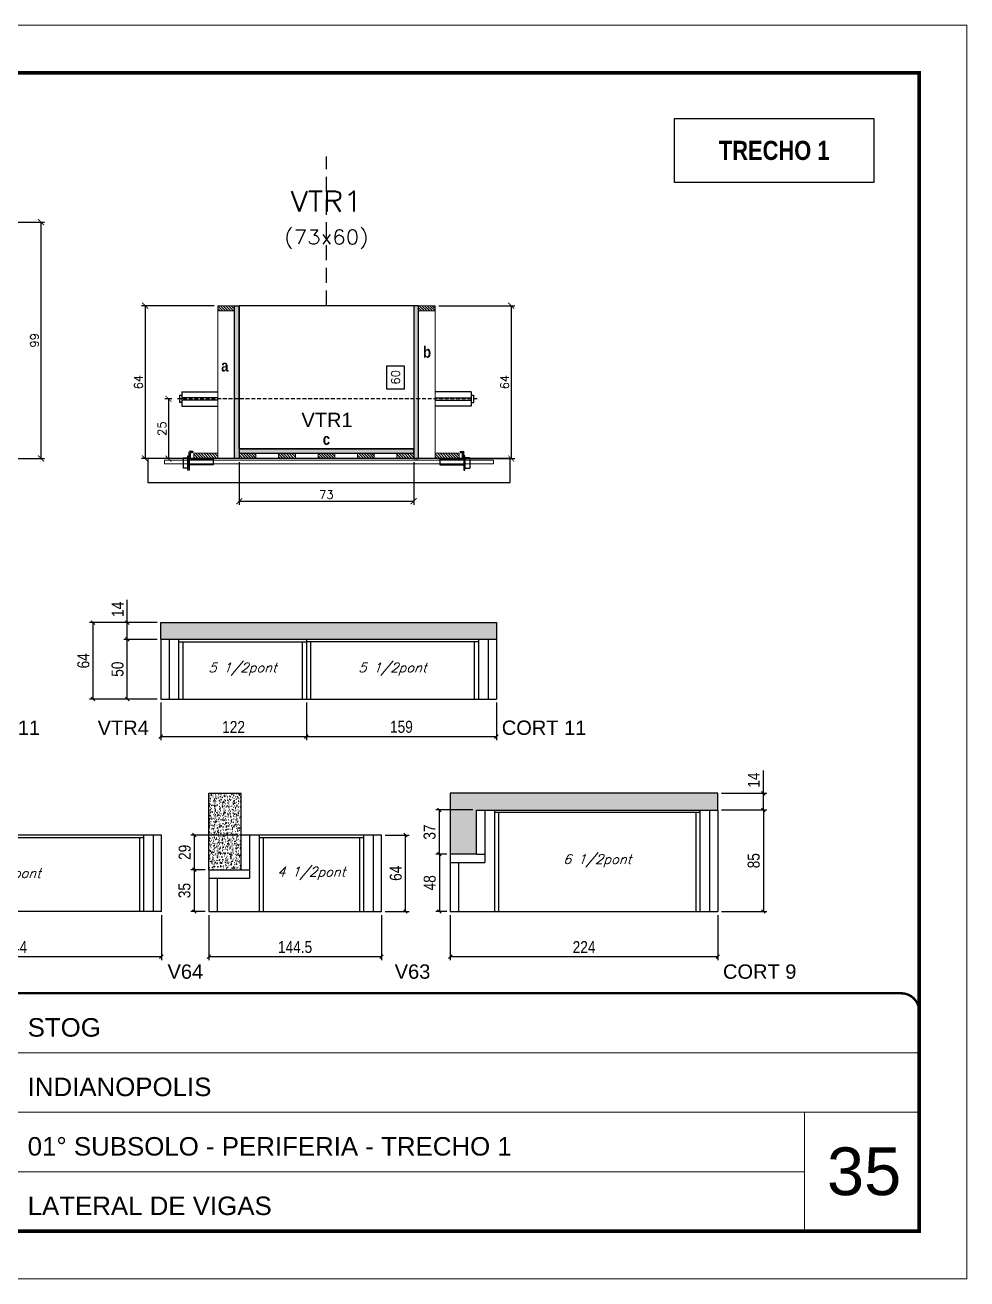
# Model space of a CAD drawing. Extents: x 0 to 6325, y 5574 to 19307.
# Drawn here: x 3867 to 4655, y 7871 to 8921 of the extents above; entities that cross this region are included whole.
import ezdxf
from ezdxf.enums import TextEntityAlignment as Align

# ---------------------------------------------------------------- set-up
doc = ezdxf.new("R2010")
doc.units = 0
for name, pattern in [('CONTINUO', [0]), ('DASHED', [0.75, 0.5, -0.25]), ('HIDDEN', [9.525, 6.35, -3.175])]:
    doc.linetypes.add(name, pattern=pattern)
for name, color, linetype in [('1', 1, 'Continuous'), ('5', 5, 'Continuous'), ('barrote', 251, 'Continuous'), ('COTA', 241, 'Continuous'), ('Cota Seção (2x)', 4, 'Continuous'), ('detalhes', 4, 'Continuous'), ('Hachura', 253, 'Continuous'), ('NOMENCLATURA', 7, 'Continuous'), ('Painéis', 200, 'Continuous'), ('presilha', 1, 'Continuous'), ('SARR_2.2x7', 40, 'Continuous'), ('SARR_3.5x7', 81, 'Continuous'), ('TENSOR', 3, 'Continuous'), ('texto', 7, 'Continuous'), ('Texto de Titulo', 7, 'Continuous'), ('Texto Qtd Sarr', 242, 'Continuous')]:
    doc.layers.add(name, color=color, linetype=linetype)
for name, color, linetype, lineweight in [('CARIMBO', 255, 'Continuous', 9), ('CONCRETO', 251, 'Continuous', 25), ('Folhas', 255, 'Continuous', 9), ('Madeira', 126, 'Continuous', 18), ('SARRAFO DE PRESSAO', 251, 'DASHED', 9), ('SCO-___-LAJ', 2, 'Continuous', 0), ('Texto Seção', 7, 'Continuous', 15)]:
    doc.layers.add(name, color=color, linetype=linetype, lineweight=lineweight)
doc.styles.add('arial', font='arial.ttf')
doc.styles.add('COTA TECNICA', font='techl___.ttf', dxfattribs={"height": 10})
doc.styles.add('ROMANC', font='techb___.ttf', dxfattribs={"height": 2.5})
doc.styles.add('Romans', font='romans.shx')
doc.styles.get("Standard").update_dxf_attribs({"font": 'arial.ttf'})
doc.styles.add('TECNICA', font='techb___.ttf', dxfattribs={"height": 10})
doc.dimstyles.new('Cota Seção (2x)', dxfattribs={"dimtxt": 7, "dimasz": 5, "dimexe": 3, "dimexo": 3, "dimgap": 2, "dimtad": 3, "dimdec": 1, "dimlfac": 0.5, "dimzin": 12, "dimdsep": 46, "dimtxsty": 'Romans', "dimblk": 'ARCHTICK', "dimcen": 0, "dimclrd": 4, "dimclre": 4, "dimclrt": 1, "dimadec": 1, "dimazin": 3, "dimtfac": 1, "dimtdec": 1, "dimtmove": 0, "dimatfit": 3, "dimldrblk": 'OBLIQUE', "dimfxl": 1, "dimtolj": 1, "dimtzin": 12, "dimarcsym": 0})
doc.dimstyles.new('Cota Seção interna', dxfattribs={"dimtxt": 7, "dimasz": 6, "dimexe": 0.18, "dimexo": 2, "dimgap": -4, "dimtad": 3, "dimdec": 1, "dimlfac": 0.5, "dimzin": 12, "dimdsep": 46, "dimtxsty": 'Romans', "dimblk": 'ARCHTICK', "dimcen": 0.09, "dimse1": 1, "dimse2": 1, "dimsd1": 1, "dimsd2": 1, "dimclrd": 180, "dimclre": 5, "dimclrt": 1, "dimadec": 0, "dimazin": 3, "dimtfac": 1, "dimtdec": 1, "dimtofl": 0, "dimtmove": 0, "dimatfit": 3, "dimldrblk": 'ARCHTICK', "dimfxl": 1, "dimtolj": 1, "dimtzin": 0, "dimarcsym": 0})
doc.dimstyles.new('PAINEL', dxfattribs={"dimtxt": 10, "dimasz": 3, "dimexe": 3, "dimexo": 3, "dimgap": 3, "dimtad": 1, "dimdec": 1, "dimzin": 12, "dimdsep": 46, "dimtxsty": 'COTA TECNICA', "dimblk1": 'OBLIQUE', "dimblk2": 'OBLIQUE', "dimsah": 1, "dimcen": 0.9, "dimclrd": 4, "dimclre": 4, "dimclrt": 240, "dimadec": 1, "dimazin": 3, "dimtfac": 1, "dimtdec": 1, "dimtmove": 0, "dimatfit": 3, "dimfxl": 1, "dimtolj": 1, "dimtzin": 12, "dimarcsym": 0})
pattern_1 = [(315, (3417.8809, 2297.1502), (1.122532, 1.122532), [])]

# ---------------------------------------------------------------- blocks, each defined once
blk = doc.blocks.new('9999999999')
at = {"color": 30, "linetype": 'CONTINUO'}
for p, q in [((98564.6, 34379.6), (99584, 34379.6)), ((98564.6, 34329.8), (99488, 34329.8)), ((99584, 34329.8), (99488, 34329.8)), ((99488, 34329.8), (99488, 34230.2)), ((98564.6, 34280), (99488, 34280))]:
    blk.add_line(p, q, dxfattribs=at)
at = {"color": 30, "linetype": 'CONTINUO', "const_width": 2}
blk.add_lwpolyline([(99584, 34230.2), (99584, 34414.4, 0.414214), (99569, 34429.4), (98229, 34429.4, 0.414214), (98214, 34414.4), (98214, 34245.2, 0.414214), (98229, 34230.2), (99584, 34230.2)], format="xyb", dxfattribs=at)
at = {"layer": 'Folhas'}
blk.add_lwpolyline([(98139, 34190.2), (99624, 34190.2), (99624, 35240.2), (98139, 35240.2)], close=True, dxfattribs=at)
at = {"layer": 'Folhas', "color": 30, "const_width": 3}
blk.add_lwpolyline([(98214, 34230.2), (99584, 34230.2), (99584, 35200.2), (98214, 35200.2)], close=True, dxfattribs=at)
at = {"color": 7, "linetype": 'Continuous', "ltscale": 5, "style": 'arial'}
for s, height, p in [('STOG', 15.48, (98837.7, 34393.1)), ('INDIANOPOLIS', 15.483, (98837.7, 34343.3)), ('01° SUBSOLO - PERIFERIA - TRECHO 1', 15.483, (98837.7, 34293.5)), ('LATERAL DE VIGAS', 15.483, (98837.7, 34243.7))]:
    blk.add_text(s, height=height, dxfattribs=at).set_placement(p)
blk = doc.blocks.new('_ArchTick')
at = {"color": 0, "linetype": 'ByBlock', "const_width": 0.15}
blk.add_lwpolyline([(-0.5, -0.5), (0.5, 0.5)], dxfattribs=at)
blk = doc.blocks.new('*D2949')
at = {"layer": 'COTA', "color": 4, "lineweight": -2, "transparency": 16777216}
for p, q in [((3842, 8756.4), (3882.9, 8756.4)), ((3879.9, 8558.4), (3879.9, 8756.4)), ((3799.9, 8558.4), (3882.9, 8558.4))]:
    blk.add_line(p, q, dxfattribs=at)
at = {"layer": 'Defpoints', "color": 0, "transparency": 16777216}
for p in [(3839, 8756.4), (3879.9, 8756.4), (3796.9, 8558.4)]:
    blk.add_point(p, dxfattribs=at)
at = {"layer": 'COTA', "color": 4, "lineweight": -2, "transparency": 16777216, "xscale": 5, "yscale": 5, "zscale": 5}
for p, rotation in [((3879.9, 8756.4), 90), ((3879.9, 8558.4), 270)]:
    blk.add_blockref('_ArchTick', p, dxfattribs=dict(at, rotation=rotation))
at = {"layer": 'COTA', "color": 1, "transparency": 16777216, "insert": (3874.4, 8657.4), "char_height": 7, "attachment_point": 5, "rotation": 90, "style": 'Romans'}
blk.add_mtext('\\A1;99', dxfattribs=at)
blk = doc.blocks.new('_Oblique')
at = {"layer": '1', "color": 0, "lineweight": -2}
blk.add_line((-0.5, -0.5), (0.5, 0.5), dxfattribs=at)
blk = doc.blocks.new('titulo1')
at = {"layer": 'Defpoints', "color": 252, "linetype": 'HIDDEN', "ltscale": 2}
blk.add_line((0, 0), (0, 125), dxfattribs=at)
at = {"layer": 'Defpoints', "style": 'Romans', "oblique": 15}
blk.add_attdef('FOLHA', text='', height=10, dxfattribs=at).set_placement((0, 15.6), align=Align.MIDDLE_CENTER)
at = {"layer": 'Texto Qtd Sarr', "color": 3, "style": 'Romans', "oblique": 15}
for tag, height, p in [('TITULO', 17, (0, 71.4)), ('SEÇÃO', 12, (0, 41.5))]:
    blk.add_attdef(tag, text='', height=height, dxfattribs=at).set_placement(p, align=Align.MIDDLE_CENTER)
blk = doc.blocks.new('*D2978')
at = {"layer": 'COTA', "color": 4, "lineweight": -2, "transparency": 16777216}
for p, q in [((4212.9, 8686.4), (4276.5, 8686.4)), ((4273.5, 8686.4), (4273.5, 8558.4)), ((4212.9, 8558.4), (4276.5, 8558.4))]:
    blk.add_line(p, q, dxfattribs=at)
at = {"layer": 'Defpoints', "color": 0, "transparency": 16777216}
for p in [(4209.9, 8686.4), (4209.9, 8558.4), (4273.5, 8558.4)]:
    blk.add_point(p, dxfattribs=at)
at = {"layer": 'COTA', "color": 4, "lineweight": -2, "transparency": 16777216, "xscale": 5, "yscale": 5, "zscale": 5}
for p, rotation in [((4273.5, 8686.4), 90), ((4273.5, 8558.4), 270)]:
    blk.add_blockref('_ArchTick', p, dxfattribs=dict(at, rotation=rotation))
at = {"layer": 'COTA', "color": 1, "transparency": 16777216, "insert": (4268, 8622.4), "char_height": 7, "attachment_point": 5, "rotation": 90, "style": 'Romans'}
blk.add_mtext('\\A1;64', dxfattribs=at)
blk = doc.blocks.new('*D2979')
at = {"layer": 'Cota Seção (2x)', "color": 180, "lineweight": -2, "transparency": 16777216}
for p, q in [((4184.2, 8635.9), (4169.2, 8635.9)), ((4169.2, 8635.9), (4169.2, 8616.9)), ((4184.2, 8616.9), (4184.2, 8635.9)), ((4169.2, 8616.9), (4184.2, 8616.9))]:
    blk.add_line(p, q, dxfattribs=at)
at = {"layer": 'Defpoints', "color": 0, "transparency": 16777216}
for p in [(4188.2, 8686.4), (4188.2, 8566.4), (4191.9, 8566.4)]:
    blk.add_point(p, dxfattribs=at)
at = {"layer": 'Cota Seção (2x)', "color": 1, "transparency": 16777216, "insert": (4176.7, 8626.4), "char_height": 7, "attachment_point": 5, "rotation": 90, "style": 'Romans'}
blk.add_mtext('\\A1;60', dxfattribs=at)
blk = doc.blocks.new('*D4176')
at = {"layer": 'COTA', "color": 4, "lineweight": -2, "transparency": 16777216}
for p, q in [((4045.8, 8555.4), (4045.8, 8519.7)), ((4191.9, 8555.4), (4191.9, 8519.7)), ((4045.8, 8522.7), (4191.9, 8522.7))]:
    blk.add_line(p, q, dxfattribs=at)
at = {"layer": 'Defpoints', "color": 0, "transparency": 16777216}
for p in [(4045.8, 8558.4), (4191.9, 8558.4), (4191.9, 8522.7)]:
    blk.add_point(p, dxfattribs=at)
at = {"layer": 'COTA', "color": 4, "lineweight": -2, "transparency": 16777216, "xscale": 5, "yscale": 5, "zscale": 5, "rotation": 180}
blk.add_blockref('_ArchTick', (4045.8, 8522.7), dxfattribs=at)
at = {"layer": 'COTA', "color": 4, "lineweight": -2, "transparency": 16777216, "xscale": 5, "yscale": 5, "zscale": 5}
blk.add_blockref('_ArchTick', (4191.9, 8522.7), dxfattribs=at)
at = {"layer": 'COTA', "color": 1, "transparency": 16777216, "insert": (4118.8, 8528.2), "char_height": 7, "attachment_point": 5, "style": 'Romans'}
blk.add_mtext('\\A1;73', dxfattribs=at)
blk = doc.blocks.new('*D4177')
at = {"layer": 'COTA', "color": 4, "lineweight": -2, "transparency": 16777216}
for p, q in [((4024.8, 8686.4), (3964, 8686.4)), ((3967, 8686.4), (3967, 8558.4)), ((4024.8, 8558.4), (3964, 8558.4))]:
    blk.add_line(p, q, dxfattribs=at)
at = {"layer": 'Defpoints', "color": 0, "transparency": 16777216}
for p in [(4027.8, 8686.4), (3967, 8558.4), (4027.8, 8558.4)]:
    blk.add_point(p, dxfattribs=at)
at = {"layer": 'COTA', "color": 4, "lineweight": -2, "transparency": 16777216, "xscale": 5, "yscale": 5, "zscale": 5}
for p, rotation in [((3967, 8686.4), 90), ((3967, 8558.4), 270)]:
    blk.add_blockref('_ArchTick', p, dxfattribs=dict(at, rotation=rotation))
at = {"layer": 'COTA', "color": 1, "transparency": 16777216, "insert": (3961.5, 8622.4), "char_height": 7, "attachment_point": 5, "rotation": 90, "style": 'Romans'}
blk.add_mtext('\\A1;64', dxfattribs=at)
blk = doc.blocks.new('*D4178')
at = {"layer": 'COTA', "color": 4, "lineweight": -2, "transparency": 16777216}
for p, q in [((3989.5, 8608.4), (3983.6, 8608.4)), ((3986.6, 8608.4), (3986.6, 8558.4)), ((3994.5, 8558.4), (3983.6, 8558.4))]:
    blk.add_line(p, q, dxfattribs=at)
at = {"layer": 'Defpoints', "color": 0, "transparency": 16777216}
for p in [(3992.5, 8608.4), (3986.6, 8558.4), (3997.5, 8558.4)]:
    blk.add_point(p, dxfattribs=at)
at = {"layer": 'COTA', "color": 4, "lineweight": -2, "transparency": 16777216, "xscale": 5, "yscale": 5, "zscale": 5}
for p, rotation in [((3986.6, 8608.4), 90), ((3986.6, 8558.4), 270)]:
    blk.add_blockref('_ArchTick', p, dxfattribs=dict(at, rotation=rotation))
at = {"layer": 'COTA', "color": 1, "transparency": 16777216, "insert": (3981.1, 8583.4), "char_height": 7, "attachment_point": 5, "rotation": 90, "style": 'Romans'}
blk.add_mtext('\\A1;25', dxfattribs=at)
blk = doc.blocks.new('PRESILHA METÁLICA 1')
at = {"layer": 'presilha'}
for p, q in [((7.5, 10.6), (7.5, 19.9)), ((12, 21), (8.6, 21)), ((9, 11.6), (9, 18.9)), ((12, 19.5), (9.6, 19.5)), ((12, 21), (12, 19.5)), ((0, 13), (6, 13)), ((0, 13), (0, 0)), ((6, 0), (0, 0)), ((6, 15.5), (7.5, 15.5)), ((6, -2.5), (6, 15.5)), ((6, 13), (6, 0)), ((7.5, 15.5), (7.5, -2.5)), ((37.5, 4.1), (7.5, 4.1)), ((37.5, 11), (9.6, 11)), ((37.5, 11), (37.5, 4.1)), ((7.5, -2.5), (6, -2.5))]:
    blk.add_line(p, q, dxfattribs=at)
for centre, radius, start, end in [((8.6, 19.9), 1.14, 90, 180), ((9.6, 18.9), 0.57, 90, 180), ((9.6, 11.6), 0.57, 180, 270)]:
    blk.add_arc(centre, radius, start, end, dxfattribs=at)
blk = doc.blocks.new('*D3582')
at = {"layer": 'COTA', "color": 4, "lineweight": -2, "transparency": 16777216}
for p, q in [((4222.5, 8176.1), (4222.5, 8138.2)), ((4446.5, 8176.1), (4446.5, 8138.2)), ((4446.5, 8141.2), (4222.5, 8141.2))]:
    blk.add_line(p, q, dxfattribs=at)
at = {"layer": 'Defpoints', "color": 0, "transparency": 16777216}
for p in [(4222.5, 8179.1), (4446.5, 8179.1), (4222.5, 8141.2)]:
    blk.add_point(p, dxfattribs=at)
at = {"layer": 'COTA', "color": 4, "lineweight": -2, "transparency": 16777216, "xscale": 3, "yscale": 3, "zscale": 3, "rotation": 180}
blk.add_blockref('_Oblique', (4222.5, 8141.2), dxfattribs=at)
at = {"layer": 'COTA', "color": 4, "lineweight": -2, "transparency": 16777216, "xscale": 3, "yscale": 3, "zscale": 3}
blk.add_blockref('_Oblique', (4446.5, 8141.2), dxfattribs=at)
at = {"layer": 'COTA', "color": 240, "transparency": 16777216, "insert": (4334.5, 8149.3), "char_height": 10, "attachment_point": 5, "style": 'COTA TECNICA'}
blk.add_mtext('\\A1;224', dxfattribs=at)
blk = doc.blocks.new('*D4671')
at = {"layer": 'COTA', "color": 4, "lineweight": -2, "transparency": 16777216}
for p, q in [((4020.4, 8176.1), (4020.4, 8138.2)), ((4164.9, 8176.1), (4164.9, 8138.2)), ((4164.9, 8141.2), (4020.4, 8141.2))]:
    blk.add_line(p, q, dxfattribs=at)
at = {"layer": 'Defpoints', "color": 0, "transparency": 16777216}
for p in [(4020.4, 8179.1), (4164.9, 8179.1), (4020.4, 8141.2)]:
    blk.add_point(p, dxfattribs=at)
at = {"layer": 'COTA', "color": 4, "lineweight": -2, "transparency": 16777216, "xscale": 3, "yscale": 3, "zscale": 3, "rotation": 180}
blk.add_blockref('_Oblique', (4020.4, 8141.2), dxfattribs=at)
at = {"layer": 'COTA', "color": 4, "lineweight": -2, "transparency": 16777216, "xscale": 3, "yscale": 3, "zscale": 3}
blk.add_blockref('_Oblique', (4164.9, 8141.2), dxfattribs=at)
at = {"layer": 'COTA', "color": 240, "transparency": 16777216, "insert": (4092.6, 8149.3), "char_height": 10, "attachment_point": 5, "style": 'COTA TECNICA'}
blk.add_mtext('\\A1;144.5', dxfattribs=at)
blk = doc.blocks.new('*D4662')
at = {"layer": 'COTA', "color": 4, "lineweight": -2, "transparency": 16777216}
for p, q in [((3736.7, 8176.1), (3736.7, 8138.2)), ((3980.7, 8176.1), (3980.7, 8138.2)), ((3980.7, 8141.2), (3736.7, 8141.2))]:
    blk.add_line(p, q, dxfattribs=at)
at = {"layer": 'Defpoints', "color": 0, "transparency": 16777216}
for p in [(3736.7, 8179.1), (3980.7, 8179.1), (3736.7, 8141.2)]:
    blk.add_point(p, dxfattribs=at)
at = {"layer": 'COTA', "color": 4, "lineweight": -2, "transparency": 16777216, "xscale": 3, "yscale": 3, "zscale": 3, "rotation": 180}
blk.add_blockref('_Oblique', (3736.7, 8141.2), dxfattribs=at)
at = {"layer": 'COTA', "color": 4, "lineweight": -2, "transparency": 16777216, "xscale": 3, "yscale": 3, "zscale": 3}
blk.add_blockref('_Oblique', (3980.7, 8141.2), dxfattribs=at)
at = {"layer": 'COTA', "color": 240, "transparency": 16777216, "insert": (3858.7, 8149.3), "char_height": 10, "attachment_point": 5, "style": 'COTA TECNICA'}
blk.add_mtext('\\A1;244', dxfattribs=at)
blk = doc.blocks.new('*D4700')
at = {"layer": 'COTA', "color": 4, "lineweight": -2, "transparency": 16777216}
for p, q in [((4017.4, 8214.1), (4005.3, 8214.1)), ((4008.3, 8179.1), (4008.3, 8214.1)), ((4017.4, 8179.1), (4005.3, 8179.1))]:
    blk.add_line(p, q, dxfattribs=at)
at = {"layer": 'Defpoints', "color": 0, "transparency": 16777216}
for p in [(4008.3, 8214.1), (4020.4, 8214.1), (4020.4, 8179.1)]:
    blk.add_point(p, dxfattribs=at)
at = {"layer": 'COTA', "color": 4, "lineweight": -2, "transparency": 16777216, "xscale": 3, "yscale": 3, "zscale": 3}
for p, rotation in [((4008.3, 8214.1), 90), ((4008.3, 8179.1), 270)]:
    blk.add_blockref('_Oblique', p, dxfattribs=dict(at, rotation=rotation))
at = {"layer": 'COTA', "color": 240, "transparency": 16777216, "insert": (4000, 8196.6), "char_height": 10, "attachment_point": 5, "rotation": 90, "style": 'COTA TECNICA'}
blk.add_mtext('\\A1;35', dxfattribs=at)
blk = doc.blocks.new('*D4684')
at = {"layer": 'COTA', "color": 4, "lineweight": -2, "transparency": 16777216}
for p, q in [((4044.4, 8243.1), (4005.3, 8243.1)), ((4008.3, 8214.1), (4008.3, 8243.1)), ((4017.4, 8214.1), (4005.3, 8214.1))]:
    blk.add_line(p, q, dxfattribs=at)
at = {"layer": 'Defpoints', "color": 0, "transparency": 16777216}
for p in [(4008.3, 8243.1), (4047.4, 8243.1), (4020.4, 8214.1)]:
    blk.add_point(p, dxfattribs=at)
at = {"layer": 'COTA', "color": 4, "lineweight": -2, "transparency": 16777216, "xscale": 3, "yscale": 3, "zscale": 3}
for p, rotation in [((4008.3, 8243.1), 90), ((4008.3, 8214.1), 270)]:
    blk.add_blockref('_Oblique', p, dxfattribs=dict(at, rotation=rotation))
at = {"layer": 'COTA', "color": 240, "transparency": 16777216, "insert": (4000.2, 8228.6), "char_height": 10, "attachment_point": 5, "rotation": 90, "style": 'COTA TECNICA'}
blk.add_mtext('\\A1;29', dxfattribs=at)
blk = doc.blocks.new('*D4685')
at = {"layer": 'COTA', "color": 4, "lineweight": -2, "transparency": 16777216}
for p, q in [((4167.9, 8243.1), (4188, 8243.1)), ((4185, 8179.1), (4185, 8243.1)), ((4167.9, 8179.1), (4188, 8179.1))]:
    blk.add_line(p, q, dxfattribs=at)
at = {"layer": 'Defpoints', "color": 0, "transparency": 16777216}
for p in [(4164.9, 8243.1), (4185, 8243.1), (4164.9, 8179.1)]:
    blk.add_point(p, dxfattribs=at)
at = {"layer": 'COTA', "color": 4, "lineweight": -2, "transparency": 16777216, "xscale": 3, "yscale": 3, "zscale": 3}
for p, rotation in [((4185, 8243.1), 90), ((4185, 8179.1), 270)]:
    blk.add_blockref('_Oblique', p, dxfattribs=dict(at, rotation=rotation))
at = {"layer": 'COTA', "color": 240, "transparency": 16777216, "insert": (4176.9, 8211.1), "char_height": 10, "attachment_point": 5, "rotation": 90, "style": 'COTA TECNICA'}
blk.add_mtext('\\A1;64', dxfattribs=at)
blk = doc.blocks.new('*D4686')
at = {"layer": 'COTA', "color": 4, "lineweight": -2, "transparency": 16777216}
for p, q in [((4219.5, 8227.1), (4210.4, 8227.1)), ((4213.4, 8227.1), (4213.4, 8179.1)), ((4219.5, 8179.1), (4210.4, 8179.1))]:
    blk.add_line(p, q, dxfattribs=at)
at = {"layer": 'Defpoints', "color": 0, "transparency": 16777216}
for p in [(4222.5, 8227.1), (4213.4, 8179.1), (4222.5, 8179.1)]:
    blk.add_point(p, dxfattribs=at)
at = {"layer": 'COTA', "color": 4, "lineweight": -2, "transparency": 16777216, "xscale": 3, "yscale": 3, "zscale": 3}
for p, rotation in [((4213.4, 8227.1), 90), ((4213.4, 8179.1), 270)]:
    blk.add_blockref('_Oblique', p, dxfattribs=dict(at, rotation=rotation))
at = {"layer": 'COTA', "color": 240, "transparency": 16777216, "insert": (4205.3, 8203.1), "char_height": 10, "attachment_point": 5, "rotation": 90, "style": 'COTA TECNICA'}
blk.add_mtext('\\A1;48', dxfattribs=at)
blk = doc.blocks.new('*D4687')
at = {"layer": 'COTA', "color": 4, "lineweight": -2, "transparency": 16777216}
for p, q in [((4241.5, 8264.1), (4210.4, 8264.1)), ((4213.4, 8227.1), (4213.4, 8264.1)), ((4219.5, 8227.1), (4210.4, 8227.1))]:
    blk.add_line(p, q, dxfattribs=at)
at = {"layer": 'Defpoints', "color": 0, "transparency": 16777216}
for p in [(4213.4, 8264.1), (4244.5, 8264.1), (4222.5, 8227.1)]:
    blk.add_point(p, dxfattribs=at)
at = {"layer": 'COTA', "color": 4, "lineweight": -2, "transparency": 16777216, "xscale": 3, "yscale": 3, "zscale": 3}
for p, rotation in [((4213.4, 8264.1), 90), ((4213.4, 8227.1), 270)]:
    blk.add_blockref('_Oblique', p, dxfattribs=dict(at, rotation=rotation))
at = {"layer": 'COTA', "color": 240, "transparency": 16777216, "insert": (4205.2, 8245.6), "char_height": 10, "attachment_point": 5, "rotation": 90, "style": 'COTA TECNICA'}
blk.add_mtext('\\A1;37', dxfattribs=at)
blk = doc.blocks.new('*D4688')
at = {"layer": 'COTA', "color": 4, "lineweight": -2, "transparency": 16777216}
for p, q in [((4449.5, 8264.1), (4487.6, 8264.1)), ((4484.6, 8264.1), (4484.6, 8179.1)), ((4449.5, 8179.1), (4487.6, 8179.1))]:
    blk.add_line(p, q, dxfattribs=at)
at = {"layer": 'Defpoints', "color": 0, "transparency": 16777216}
for p in [(4446.5, 8264.1), (4446.5, 8179.1), (4484.6, 8179.1)]:
    blk.add_point(p, dxfattribs=at)
at = {"layer": 'COTA', "color": 4, "lineweight": -2, "transparency": 16777216, "xscale": 3, "yscale": 3, "zscale": 3}
for p, rotation in [((4484.6, 8264.1), 90), ((4484.6, 8179.1), 270)]:
    blk.add_blockref('_Oblique', p, dxfattribs=dict(at, rotation=rotation))
at = {"layer": 'COTA', "color": 240, "transparency": 16777216, "insert": (4476.5, 8221.6), "char_height": 10, "attachment_point": 5, "rotation": 90, "style": 'COTA TECNICA'}
blk.add_mtext('\\A1;85', dxfattribs=at)
blk = doc.blocks.new('*D4689')
at = {"layer": 'COTA', "color": 4, "lineweight": -2, "transparency": 16777216}
for p, q in [((4484.6, 8278.1), (4484.6, 8297.2)), ((4449.5, 8278.1), (4487.6, 8278.1)), ((4484.6, 8264.1), (4484.6, 8278.1)), ((4449.5, 8264.1), (4487.6, 8264.1))]:
    blk.add_line(p, q, dxfattribs=at)
at = {"layer": 'Defpoints', "color": 0, "transparency": 16777216}
for p in [(4446.5, 8278.1), (4484.6, 8278.1), (4446.5, 8264.1)]:
    blk.add_point(p, dxfattribs=at)
at = {"layer": 'COTA', "color": 4, "lineweight": -2, "transparency": 16777216, "xscale": 3, "yscale": 3, "zscale": 3}
for p, rotation in [((4484.6, 8278.1), 90), ((4484.6, 8264.1), 270)]:
    blk.add_blockref('_Oblique', p, dxfattribs=dict(at, rotation=rotation))
at = {"layer": 'COTA', "color": 240, "transparency": 16777216, "insert": (4476.6, 8289.1), "char_height": 10, "attachment_point": 5, "rotation": 90, "style": 'COTA TECNICA'}
blk.add_mtext('\\A1;14', dxfattribs=at)
blk = doc.blocks.new('*D4672')
at = {"layer": 'COTA', "color": 4, "lineweight": -2, "transparency": 16777216}
for p, q in [((3980.1, 8354), (3980.1, 8322.5)), ((4102.1, 8354), (4102.1, 8322.5)), ((3980.1, 8325.5), (4102.1, 8325.5))]:
    blk.add_line(p, q, dxfattribs=at)
at = {"layer": 'Defpoints', "color": 0, "transparency": 16777216}
for p in [(3980.1, 8357), (4102.1, 8357), (4102.1, 8325.5)]:
    blk.add_point(p, dxfattribs=at)
at = {"layer": 'COTA', "color": 4, "lineweight": -2, "transparency": 16777216, "xscale": 3, "yscale": 3, "zscale": 3, "rotation": 180}
blk.add_blockref('_Oblique', (3980.1, 8325.5), dxfattribs=at)
at = {"layer": 'COTA', "color": 4, "lineweight": -2, "transparency": 16777216, "xscale": 3, "yscale": 3, "zscale": 3}
blk.add_blockref('_Oblique', (4102.1, 8325.5), dxfattribs=at)
at = {"layer": 'COTA', "color": 240, "transparency": 16777216, "insert": (4041.1, 8333.6), "char_height": 10, "attachment_point": 5, "style": 'COTA TECNICA'}
blk.add_mtext('\\A1;122', dxfattribs=at)
blk = doc.blocks.new('*D4673')
at = {"layer": 'COTA', "color": 4, "lineweight": -2, "transparency": 16777216}
for p, q in [((4102.1, 8354), (4102.1, 8322.5)), ((4261.1, 8354), (4261.1, 8322.5)), ((4102.1, 8325.5), (4261.1, 8325.5))]:
    blk.add_line(p, q, dxfattribs=at)
at = {"layer": 'Defpoints', "color": 0, "transparency": 16777216}
for p in [(4102.1, 8357), (4261.1, 8357), (4261.1, 8325.5)]:
    blk.add_point(p, dxfattribs=at)
at = {"layer": 'COTA', "color": 4, "lineweight": -2, "transparency": 16777216, "xscale": 3, "yscale": 3, "zscale": 3, "rotation": 180}
blk.add_blockref('_Oblique', (4102.1, 8325.5), dxfattribs=at)
at = {"layer": 'COTA', "color": 4, "lineweight": -2, "transparency": 16777216, "xscale": 3, "yscale": 3, "zscale": 3}
blk.add_blockref('_Oblique', (4261.1, 8325.5), dxfattribs=at)
at = {"layer": 'COTA', "color": 240, "transparency": 16777216, "insert": (4181.6, 8333.7), "char_height": 10, "attachment_point": 5, "style": 'COTA TECNICA'}
blk.add_mtext('\\A1;159', dxfattribs=at)
blk = doc.blocks.new('*D4674')
at = {"layer": 'COTA', "color": 4, "lineweight": -2, "transparency": 16777216}
for p, q in [((3977.1, 8407), (3949.1, 8407)), ((3952.1, 8357), (3952.1, 8407)), ((3977.1, 8357), (3949.1, 8357))]:
    blk.add_line(p, q, dxfattribs=at)
at = {"layer": 'Defpoints', "color": 0, "transparency": 16777216}
for p in [(3952.1, 8407), (3980.1, 8407), (3980.1, 8357)]:
    blk.add_point(p, dxfattribs=at)
at = {"layer": 'COTA', "color": 4, "lineweight": -2, "transparency": 16777216, "xscale": 3, "yscale": 3, "zscale": 3}
for p, rotation in [((3952.1, 8407), 90), ((3952.1, 8357), 270)]:
    blk.add_blockref('_Oblique', p, dxfattribs=dict(at, rotation=rotation))
at = {"layer": 'COTA', "color": 240, "transparency": 16777216, "insert": (3944, 8382), "char_height": 10, "attachment_point": 5, "rotation": 90, "style": 'COTA TECNICA'}
blk.add_mtext('\\A1;50', dxfattribs=at)
blk = doc.blocks.new('*D4675')
at = {"layer": 'COTA', "color": 4, "lineweight": -2, "transparency": 16777216}
for p, q in [((3952.1, 8421), (3952.1, 8440.2)), ((3977.1, 8421), (3949.1, 8421)), ((3952.1, 8407), (3952.1, 8421)), ((3977.1, 8407), (3949.1, 8407))]:
    blk.add_line(p, q, dxfattribs=at)
at = {"layer": 'Defpoints', "color": 0, "transparency": 16777216}
for p in [(3952.1, 8421), (3980.1, 8421), (3980.1, 8407)]:
    blk.add_point(p, dxfattribs=at)
at = {"layer": 'COTA', "color": 4, "lineweight": -2, "transparency": 16777216, "xscale": 3, "yscale": 3, "zscale": 3}
for p, rotation in [((3952.1, 8421), 90), ((3952.1, 8407), 270)]:
    blk.add_blockref('_Oblique', p, dxfattribs=dict(at, rotation=rotation))
at = {"layer": 'COTA', "color": 240, "transparency": 16777216, "insert": (3944, 8432.1), "char_height": 10, "attachment_point": 5, "rotation": 90, "style": 'COTA TECNICA'}
blk.add_mtext('\\A1;14', dxfattribs=at)
blk = doc.blocks.new('*D3587')
at = {"layer": 'COTA', "color": 4, "lineweight": -2, "transparency": 16777216}
for p, q in [((3977.1, 8421), (3920.5, 8421)), ((3923.5, 8357), (3923.5, 8421)), ((3977.1, 8357), (3920.5, 8357))]:
    blk.add_line(p, q, dxfattribs=at)
at = {"layer": 'Defpoints', "color": 0, "transparency": 16777216}
for p in [(3923.5, 8421), (3980.1, 8421), (3980.1, 8357)]:
    blk.add_point(p, dxfattribs=at)
at = {"layer": 'COTA', "color": 4, "lineweight": -2, "transparency": 16777216, "xscale": 3, "yscale": 3, "zscale": 3}
for p, rotation in [((3923.5, 8421), 90), ((3923.5, 8357), 270)]:
    blk.add_blockref('_Oblique', p, dxfattribs=dict(at, rotation=rotation))
at = {"layer": 'COTA', "color": 240, "transparency": 16777216, "insert": (3915.4, 8389), "char_height": 10, "attachment_point": 5, "rotation": 90, "style": 'COTA TECNICA'}
blk.add_mtext('\\A1;64', dxfattribs=at)

msp = doc.modelspace()

# ---------------------------------------------------------------- hatches: boundary and pattern name
at = {"layer": 'COTA'}
h = msp.add_hatch(dxfattribs=at)
h.set_pattern_fill('AR-CONC', color=256, scale=0.03)
h.set_pattern_definition([(50, (3068.318, 2287.075), (5.46554, -0.4781726), [0.5715, -6.2865]), (355, (3068.318, 2287.075), (-1.0573026, 5.7317054), [0.4572, -5.0292175]), (100.45144, (3068.7736, 2287.035), (4.4082374, 5.2535326), [0.4857003, -5.3427073]), (46.1842, (3068.318, 2288.599), (8.132371, -1.26127), [0.85725, -9.42975]), (96.63556, (3068.996, 2288.494), (7.122124, 7.422784), [0.728551, -8.014068]), (351.18415, (3068.318, 2288.599), (7.122124, 7.422784), [0.685799, -7.543792]), (21, (3069.08, 2288.218), (4.5484317, -3.067956), [0.5715, -6.2865]), (326, (3069.08, 2288.218), (1.854061, 5.525639), [0.4572, -5.0292]), (71.451445, (3069.459, 2287.962), (6.4024926, 2.457683), [0.4857003, -5.342698]), (37.5, (3068.3181, 2287.075), (0.0926581, 2.53665117), [0, -4.96824, 0, -5.1054, 0, -5.04825]), (7.5, (3068.318, 2287.075), (2.0045899, 3.0054172), [0, -2.91084, 0, -4.85394, 0, -1.92405]), (327.5, (3066.6188, 2287.075), (4.06771786, -0.1718623), [0, -1.905, 0, -5.9436, 0, -7.8867]), (317.5, (3065.857, 2287.075), (4.4438754, 0.7627947), [0, -2.4765, 0, -3.94716, 0, -5.6007])])
h.paths.add_polyline_path([(4261.1, 8421.04), (3980.1, 8421.04), (3980.1, 8407.04), (4261.1, 8407.04)])
h = msp.add_hatch(dxfattribs=at)
h.set_pattern_fill('AR-CONC', color=256, scale=0.03)
h.set_pattern_definition([(50, (3170, 2297.15), (5.46554, -0.4781726), [0.5715, -6.2865]), (355, (3170, 2297.15), (-1.0573026, 5.7317054), [0.4572, -5.0292175]), (100.45144, (3170.4555, 2297.1104), (4.4082374, 5.2535326), [0.4857003, -5.3427073]), (46.1842, (3170, 2298.674), (8.132371, -1.26127), [0.85725, -9.42975]), (96.63556, (3170.678, 2298.569), (7.122124, 7.422784), [0.728551, -8.014068]), (351.18415, (3170, 2298.674), (7.122124, 7.422784), [0.685799, -7.543792]), (21, (3170.762, 2298.293), (4.5484317, -3.067956), [0.5715, -6.2865]), (326, (3170.762, 2298.293), (1.854061, 5.525639), [0.4572, -5.0292]), (71.45144, (3171.141, 2298.0376), (6.4024926, 2.457683), [0.4857003, -5.342698]), (37.5, (3170, 2297.1502), (0.0926581, 2.53665117), [0, -4.96824, 0, -5.1054, 0, -5.04825]), (7.5, (3170, 2297.1502), (2.0045899, 3.0054172), [0, -2.91084, 0, -4.85394, 0, -1.92405]), (327.5, (3168.3007, 2297.1502), (4.06771786, -0.1718623), [0, -1.905, 0, -5.9436, 0, -7.8867]), (317.5, (3167.5387, 2297.1502), (4.4438754, 0.7627947), [0, -2.4765, 0, -3.94716, 0, -5.6007])])
h.paths.add_polyline_path([(4047.39, 8278.07), (4020.39, 8278.07), (4020.39, 8214.07), (4047.39, 8214.07), (4047.39, 8243.07)])
h = msp.add_hatch(dxfattribs=at)
h.set_pattern_fill('AR-CONC', color=256, scale=0.03)
h.set_pattern_definition([(50, (3185.9543, 2297.15), (5.46554, -0.4781726), [0.5715, -6.2865]), (355, (3185.954, 2297.15), (-1.0573026, 5.7317054), [0.4572, -5.0292175]), (100.45144, (3186.4097, 2297.1104), (4.4082374, 5.2535326), [0.4857003, -5.3427073]), (46.1842, (3185.954, 2298.674), (8.132371, -1.26127), [0.85725, -9.42975]), (96.63556, (3186.632, 2298.569), (7.122124, 7.422784), [0.728551, -8.014068]), (351.18415, (3185.954, 2298.674), (7.122124, 7.422784), [0.685799, -7.543792]), (21, (3186.7163, 2298.293), (4.5484317, -3.067956), [0.5715, -6.2865]), (326, (3186.716, 2298.293), (1.854061, 5.525639), [0.4572, -5.0292]), (71.451445, (3187.0953, 2298.0376), (6.4024926, 2.457683), [0.4857003, -5.342698]), (37.5, (3185.9543, 2297.1502), (0.0926581, 2.53665117), [0, -4.96824, 0, -5.1054, 0, -5.04825]), (7.5, (3185.9543, 2297.1502), (2.0045899, 3.0054172), [0, -2.91084, 0, -4.85394, 0, -1.92405]), (327.5, (3184.255, 2297.1502), (4.06771786, -0.1718623), [0, -1.905, 0, -5.9436, 0, -7.8867]), (317.5, (3183.493, 2297.1502), (4.4438754, 0.7627947), [0, -2.4765, 0, -3.94716, 0, -5.6007])])
h.paths.add_polyline_path([(4244.51, 8264.07), (4446.51, 8264.07), (4446.51, 8278.07), (4222.51, 8278.07), (4222.51, 8227.07), (4244.51, 8227.07)])
at = {"layer": 'Hachura'}
h = msp.add_hatch(dxfattribs=at)
h.set_pattern_fill('ANSI31', color=256, scale=0.5, angle=270, style=0)
h.set_pattern_definition([(315, (27002.4174, 378.7554), (1.12253202, 1.12253202), [])])
h.paths.add_polyline_path([(4041.8, 8682), (4041.8, 8686.4), (4027.8, 8686.4), (4027.8, 8682)])
h = msp.add_hatch(color=256, dxfattribs=at)
h.dxf.hatch_style = 1
h.paths.add_polyline_path([(4041.8, 8686.4), (4045.8, 8686.4), (4045.8, 8558.4), (4041.8, 8558.4)])
h = msp.add_hatch(color=256, dxfattribs=at)
h.dxf.hatch_style = 1
h.paths.add_polyline_path([(4195.88, 8686.4), (4191.88, 8686.4), (4191.88, 8558.4), (4195.88, 8558.4)])
h = msp.add_hatch(dxfattribs=at)
h.set_pattern_fill('ANSI31', color=256, scale=0.5, angle=270, style=0)
h.set_pattern_definition([(315, (27110.5011, 378.7554), (1.12253202, 1.12253202), [])])
h.paths.add_polyline_path([(4195.88, 8682), (4195.88, 8686.4), (4209.88, 8686.4), (4209.88, 8682)])
h = msp.add_hatch(dxfattribs=at)
h.set_pattern_fill('ANSI31', color=256, scale=0.5, angle=270, style=0)
h.set_pattern_definition([(315, (27002.4174, 328.7554), (1.12253202, 1.12253202), [])])
h.paths.add_polyline_path([(4007.8, 8558.4), (4007.8, 8562.8), (4027.8, 8562.8), (4027.8, 8558.4)])
h = msp.add_hatch(color=256, dxfattribs=at)
h.dxf.hatch_style = 1
h.paths.add_polyline_path([(4191.88, 8566.4), (4045.8, 8566.4), (4045.8, 8562.8), (4191.88, 8562.8)])
h = msp.add_hatch(dxfattribs=at)
h.set_pattern_fill('ANSI31', color=256, scale=0.5, angle=270, style=0)
h.set_pattern_definition(pattern_1)
h.paths.add_polyline_path([(4045.8, 8558.4), (4045.8, 8562.8), (4059.8, 8562.8), (4059.8, 8558.4)])
h = msp.add_hatch(dxfattribs=at)
h.set_pattern_fill('ANSI31', color=256, scale=0.5, angle=270, style=0)
h.set_pattern_definition(pattern_1)
h.paths.add_polyline_path([(4078.82, 8558.4), (4078.82, 8562.8), (4092.82, 8562.8), (4092.82, 8558.4)])
h = msp.add_hatch(dxfattribs=at)
h.set_pattern_fill('ANSI31', color=256, scale=0.5, angle=270, style=0)
h.set_pattern_definition(pattern_1)
h.paths.add_polyline_path([(4111.84, 8558.4), (4111.84, 8562.8), (4125.84, 8562.8), (4125.84, 8558.4)])
h = msp.add_hatch(dxfattribs=at)
h.set_pattern_fill('ANSI31', color=256, scale=0.5, angle=270, style=0)
h.set_pattern_definition(pattern_1)
h.paths.add_polyline_path([(4144.86, 8558.4), (4144.86, 8562.8), (4158.86, 8562.8), (4158.86, 8558.4)])
h = msp.add_hatch(dxfattribs=at)
h.set_pattern_fill('ANSI31', color=256, scale=0.5, angle=270, style=0)
h.set_pattern_definition(pattern_1)
h.paths.add_polyline_path([(4191.88, 8558.4), (4191.88, 8562.8), (4177.88, 8562.8), (4177.88, 8558.4)])
h = msp.add_hatch(dxfattribs=at)
h.set_pattern_fill('ANSI31', color=256, scale=0.5, angle=270, style=0)
h.set_pattern_definition([(315, (27110.5011, 328.7554), (1.12253202, 1.12253202), [])])
h.paths.add_polyline_path([(4229.88, 8558.4), (4229.88, 8562.8), (4209.88, 8562.8), (4209.88, 8558.4)])

# ---------------------------------------------------------------- linework, layer by layer
at = {"ltscale": 3}
for p, q in [((3995.8, 8611.37), (3995.8, 8605.37)), ((3995.8, 8611.37), (3997.8, 8611.37)), ((3997.8, 8614.37), (3997.8, 8602.37)), ((3997.8, 8614.37), (4027.8, 8614.37)), ((4239.88, 8614.37), (4209.88, 8614.37)), ((4239.88, 8614.37), (4239.88, 8602.37)), ((4239.88, 8611.37), (4241.88, 8611.37)), ((4241.88, 8611.37), (4241.88, 8605.37)), ((3997.8, 8605.37), (3995.8, 8605.37)), ((4027.8, 8609.37), (3997.8, 8609.37)), ((4027.8, 8607.37), (3997.8, 8607.37)), ((3997.8, 8602.37), (4027.8, 8602.37)), ((4209.88, 8609.37), (4239.88, 8609.37)), ((4209.88, 8607.37), (4239.88, 8607.37)), ((4239.88, 8602.37), (4209.88, 8602.37)), ((4239.88, 8605.37), (4241.88, 8605.37))]:
    msp.add_line(p, q, dxfattribs=at)
at = {"layer": 'barrote'}
msp.add_lwpolyline([(3969.41, 8538.4), (4272.67, 8538.4), (4272.67, 8558.4), (3969.41, 8558.4)], close=True, dxfattribs=at)
at = {"layer": 'CONCRETO'}
for p, q in [((4045.8, 8566.4), (4045.8, 8686.4)), ((4045.8, 8566.4), (4191.88, 8566.4)), ((4191.88, 8566.4), (4191.88, 8558.4))]:
    msp.add_line(p, q, dxfattribs=at)
msp.add_lwpolyline([(4191.88, 8686.4), (4045.8, 8686.4)], dxfattribs=at)
at = {"layer": 'COTA'}
for p, q in [((3980.1, 8407.04), (3980.1, 8421.04)), ((3980.1, 8421.04), (4261.1, 8421.04)), ((4261.1, 8421.04), (4261.1, 8407.04)), ((4020.39, 8278.07), (4047.39, 8278.07)), ((4020.39, 8214.07), (4020.39, 8278.07)), ((4047.39, 8243.07), (4047.39, 8278.07)), ((4446.51, 8278.07), (4222.51, 8278.07)), ((4222.51, 8278.07), (4222.51, 8227.07)), ((4446.51, 8264.07), (4446.51, 8278.07)), ((4244.51, 8227.07), (4251.51, 8227.07)), ((4251.51, 8227.07), (4251.51, 8220.07)), ((4047.39, 8214.07), (4054.39, 8214.07)), ((4054.39, 8214.07), (4054.39, 8207.07))]:
    msp.add_line(p, q, dxfattribs=at)
msp.add_lwpolyline([(4410.27, 8843.18), (4577.05, 8843.18), (4577.05, 8789.52), (4410.27, 8789.52)], close=True, dxfattribs=at)
at = {"layer": 'Madeira'}
for points in [[(4041.8, 8682), (4041.8, 8686.4), (4027.8, 8686.4), (4027.8, 8682)], [(4041.8, 8686.4), (4027.8, 8686.4), (4027.8, 8558.4), (4041.8, 8558.4)], [(4195.88, 8682), (4195.88, 8686.4), (4209.88, 8686.4), (4209.88, 8682)], [(4195.88, 8686.4), (4209.88, 8686.4), (4209.88, 8558.4), (4195.88, 8558.4)], [(4007.8, 8558.4), (4007.8, 8562.8), (4027.8, 8562.8), (4027.8, 8558.4)], [(4045.8, 8558.4), (4045.8, 8562.8), (4059.8, 8562.8), (4059.8, 8558.4)], [(4078.82, 8558.4), (4078.82, 8562.8), (4092.82, 8562.8), (4092.82, 8558.4)], [(4111.84, 8558.4), (4111.84, 8562.8), (4125.84, 8562.8), (4125.84, 8558.4)], [(4144.86, 8558.4), (4144.86, 8562.8), (4158.86, 8562.8), (4158.86, 8558.4)], [(4191.88, 8558.4), (4191.88, 8562.8), (4177.88, 8562.8), (4177.88, 8558.4)], [(4229.88, 8558.4), (4229.88, 8562.8), (4209.88, 8562.8), (4209.88, 8558.4)]]:
    msp.add_lwpolyline(points, close=True, dxfattribs=at)
at = {"layer": 'Painéis', "linetype": 'ByBlock'}
for p, q in [((3980.1, 8407.04), (4261.1, 8407.04)), ((3980.1, 8407.04), (3980.1, 8357.04)), ((4102.1, 8407.04), (4102.1, 8357.04)), ((4261.1, 8407.04), (4261.1, 8357.04)), ((3980.1, 8357.04), (4261.1, 8357.04)), ((4244.51, 8227.07), (4244.51, 8264.07)), ((4244.51, 8264.07), (4446.51, 8264.07)), ((4446.51, 8264.07), (4446.51, 8179.07)), ((3980.71, 8243.07), (3372.71, 8243.07)), ((3980.71, 8179.07), (3980.71, 8243.07)), ((4164.89, 8243.07), (4047.39, 8243.07)), ((4047.39, 8214.07), (4047.39, 8243.07)), ((4164.89, 8179.07), (4164.89, 8243.07)), ((4244.51, 8227.07), (4222.51, 8227.07)), ((4222.51, 8227.07), (4222.51, 8179.07)), ((4020.39, 8214.07), (4047.39, 8214.07)), ((4020.39, 8214.07), (4020.39, 8179.07)), ((3980.71, 8179.07), (3372.71, 8179.07)), ((4020.39, 8179.07), (4164.89, 8179.07)), ((4222.51, 8179.07), (4446.51, 8179.07))]:
    msp.add_line(p, q, dxfattribs=at)
at = {"layer": 'Painéis'}
for points in [[(4041.8, 8686.4), (4045.8, 8686.4), (4045.8, 8558.4), (4041.8, 8558.4)], [(4195.88, 8686.4), (4191.88, 8686.4), (4191.88, 8558.4), (4195.88, 8558.4)], [(4191.88, 8562.8), (4191.88, 8566.4), (4045.8, 8566.4), (4045.8, 8562.8)]]:
    msp.add_lwpolyline(points, close=True, dxfattribs=at)
at = {"layer": 'SARR_2.2x7', "linetype": 'Continuous'}
for p, q in [((3987.1, 8407.04), (3987.1, 8357.04)), ((3995.1, 8404.84), (4102.1, 8404.84)), ((4246.1, 8404.84), (4102.1, 8404.84)), ((4254.1, 8407.04), (4254.1, 8357.04)), ((4251.51, 8264.07), (4251.51, 8227.07)), ((4439.51, 8264.07), (4439.51, 8179.07)), ((4431.51, 8261.87), (4259.51, 8261.87)), ((3973.71, 8243.07), (3973.71, 8179.07)), ((4054.39, 8243.07), (4054.39, 8214.07)), ((4157.89, 8243.07), (4157.89, 8179.07)), ((3965.71, 8240.87), (3736.71, 8240.87)), ((4149.89, 8240.87), (4062.39, 8240.87)), ((4222.51, 8220.07), (4251.51, 8220.07)), ((4229.51, 8220.07), (4229.51, 8179.07)), ((4020.39, 8207.07), (4054.39, 8207.07)), ((4027.39, 8207.07), (4027.39, 8179.07))]:
    msp.add_line(p, q, dxfattribs=at)
at = {"layer": 'SARR_3.5x7'}
for p, q in [((3995.1, 8407.04), (3995.1, 8357.04)), ((3998.6, 8404.84), (3998.6, 8357.04)), ((4098.6, 8404.84), (4098.6, 8357.04)), ((4105.6, 8404.84), (4105.6, 8357.04)), ((4242.6, 8404.84), (4242.6, 8357.04)), ((4246.1, 8407.04), (4246.1, 8357.04)), ((4259.51, 8264.07), (4259.51, 8179.07)), ((4431.51, 8264.07), (4431.51, 8179.07)), ((4263.01, 8261.87), (4263.01, 8179.07)), ((4428.01, 8261.87), (4428.01, 8179.07)), ((3965.71, 8243.07), (3965.71, 8179.07)), ((4062.39, 8243.07), (4062.39, 8179.07)), ((4149.89, 8243.07), (4149.89, 8179.07)), ((3962.21, 8240.87), (3962.21, 8179.07)), ((4065.89, 8240.87), (4065.89, 8179.07)), ((4146.39, 8240.87), (4146.39, 8179.07))]:
    msp.add_line(p, q, dxfattribs=at)
at = {"layer": 'SCO-___-LAJ', "color": 1}
msp.add_lwpolyline([(3983.34, 8557.07), (4258.73, 8557.07), (4258.73, 8553.87), (3983.34, 8553.87)], close=True, dxfattribs=at)
at = {"layer": 'TENSOR', "linetype": 'HIDDEN', "ltscale": 0.5}
msp.add_line((4244.88, 8608.37), (3992.49, 8608.37), dxfattribs=at)

# ---------------------------------------------------------------- block references
at = {"layer": 'presilha', "yscale": 0.6666666666666666, "zscale": 0.6666666666666666}
for p, xscale in [((3998.93, 8550.43), 0.6666666666666666), ((4238.75, 8550.43), -0.6666666666666666)]:
    msp.add_blockref('PRESILHA METÁLICA 1', p, dxfattribs=dict(at, xscale=xscale))
at = {"layer": 'SARRAFO DE PRESSAO', "color": 6, "linetype": 'ByBlock'}
msp.add_blockref('9999999999', (-94968.98, -26318.81), dxfattribs=at)
at = {"layer": 'Texto Seção'}
ref = msp.add_blockref('titulo1', (4118.84, 8686.4), dxfattribs=at)
ref.add_attrib('TITULO', 'VTR1', dxfattribs={"layer": 'Texto de Titulo', "color": 7, "height": 17, "style": 'Romans', "width": 1.1}).set_placement((4118.84, 8773.9), align=Align.MIDDLE_CENTER)
ref.add_attrib('SEÇÃO', '(73x60)', dxfattribs={"layer": 'Texto de Titulo', "color": 7, "height": 12, "style": 'Romans', "width": 1.1}).set_placement((4118.84, 8743.9), align=Align.MIDDLE_CENTER)

# ---------------------------------------------------------------- texts
at = {"layer": '5', "linetype": 'Continuous'}
for s, p in [('PAR 11', (3821.34, 8327)), ('VTR4', (3927.3, 8327)), ('CORT 11', (4265.63, 8327)), ('V64', (3985.81, 8122.77)), ('V63', (4175.99, 8122.77)), ('CORT 9', (4450.81, 8122.77))]:
    msp.add_text(s, height=12, rotation=0.00004, dxfattribs=at).set_placement(p)
at = {"layer": 'CARIMBO', "style": 'arial'}
msp.add_text('35', height=40, dxfattribs=at).set_placement((4537.86, 7941.54))
at = {"layer": 'CONCRETO'}
msp.add_text('VTR1', height=12, rotation=359.99996, dxfattribs=at).set_placement((4097.88, 8584.76))
at = {"layer": 'detalhes', "style": 'TECNICA'}
for s, p in [('b', (4199.7, 8642.83)), ('a', (4030.68, 8631.29)), ('c', (4115.78, 8569.89))]:
    msp.add_text(s, height=9.6, dxfattribs=at).set_placement(p)
at = {"layer": 'NOMENCLATURA', "color": 2, "insert": (4493.66, 8816.35), "char_height": 16, "attachment_point": 5, "style": 'ROMANC'}
msp.add_mtext('TRECHO 1', dxfattribs=at)
at = {"layer": 'texto', "color": 2, "char_height": 8, "attachment_point": 5, "style": 'Romans'}
for s, insert in [('{\\Q19;\\C256;5 1/2pont}', (4048.6, 8382.04)), ('{\\Q19;\\C256;5 1/2pont}', (4174.1, 8382.04)), ('{\\Q19;\\C256;6 1/2pont}', (4345.51, 8221.57)), ('{\\Q19;\\C256;8 1/2pont}', (3851.21, 8209.97)), ('{\\Q19;\\C256;4 1/2pont}', (4106.14, 8211.07))]:
    msp.add_mtext(s, dxfattribs=dict(at, insert=insert))

# ---------------------------------------------------------------- dimensions: what is measured, and where the dimension line sits
at = {"layer": 'COTA'}
for base, p1, p2, dimstyle, picture, middle in [((3879.89, 8756.4), (3796.94, 8558.4), (3839.03, 8756.4), 'Cota Seção (2x)', '*D2949', (3874.39, 8657.4)), ((3966.97, 8558.4), (4027.8, 8686.4), (4027.8, 8558.4), 'Cota Seção (2x)', '*D4177', (3961.47, 8622.4)), ((4273.51, 8558.4), (4209.88, 8686.4), (4209.88, 8558.4), 'Cota Seção (2x)', '*D2978', (4268.01, 8622.4)), ((3986.57, 8558.4), (3992.49, 8608.37), (3997.49, 8558.4), 'Cota Seção (2x)', '*D4178', (3981.07, 8583.38)), ((3952.09, 8421.04), (3980.1, 8407.04), (3980.1, 8421.04), 'PAINEL', '*D4675', (3944.02, 8432.09)), ((3923.51, 8421.04), (3980.1, 8357.04), (3980.1, 8421.04), 'PAINEL', '*D3587', (3915.41, 8389.04)), ((3952.09, 8407.04), (3980.1, 8357.04), (3980.1, 8407.04), 'PAINEL', '*D4674', (3943.98, 8382.04)), ((4484.64, 8278.07), (4446.51, 8264.07), (4446.51, 8278.07), 'PAINEL', '*D4689', (4476.56, 8289.13)), ((4213.43, 8264.07), (4222.51, 8227.07), (4244.51, 8264.07), 'PAINEL', '*D4687', (4205.21, 8245.57)), ((4484.64, 8179.07), (4446.51, 8264.07), (4446.51, 8179.07), 'PAINEL', '*D4688', (4476.51, 8221.57)), ((4008.26, 8243.07), (4020.39, 8214.07), (4047.39, 8243.07), 'PAINEL', '*D4684', (4000.17, 8228.57)), ((4184.98, 8243.07), (4164.89, 8179.07), (4164.89, 8243.07), 'PAINEL', '*D4685', (4176.88, 8211.07)), ((4213.43, 8179.07), (4222.51, 8227.07), (4222.51, 8179.07), 'PAINEL', '*D4686', (4205.34, 8203.07)), ((4008.26, 8214.07), (4020.39, 8179.07), (4020.39, 8214.07), 'PAINEL', '*D4700', (4000.04, 8196.57))]:
    dim = msp.add_linear_dim(base=base, p1=p1, p2=p2, angle=90, dimstyle=dimstyle, dxfattribs=at)
    dim.commit()
    dim.dimension.update_dxf_attribs({"geometry": picture, "text_midpoint": middle})
for base, p1, p2, dimstyle, picture, middle in [((4191.88, 8522.68), (4045.8, 8558.4), (4191.88, 8558.4), 'Cota Seção (2x)', '*D4176', (4118.84, 8528.18)), ((4102.1, 8325.54), (3980.1, 8357.04), (4102.1, 8357.04), 'PAINEL', '*D4672', (4041.1, 8333.6)), ((4261.1, 8325.54), (4102.1, 8357.04), (4261.1, 8357.04), 'PAINEL', '*D4673', (4181.6, 8333.68)), ((3736.71, 8141.2), (3980.71, 8179.07), (3736.71, 8179.07), 'PAINEL', '*D4662', (3858.71, 8149.27)), ((4020.39, 8141.2), (4164.89, 8179.07), (4020.39, 8179.07), 'PAINEL', '*D4671', (4092.64, 8149.31)), ((4222.51, 8141.2), (4446.51, 8179.07), (4222.51, 8179.07), 'PAINEL', '*D3582', (4334.51, 8149.27))]:
    dim = msp.add_linear_dim(base=base, p1=p1, p2=p2, dimstyle=dimstyle, dxfattribs=at)
    dim.commit()
    dim.dimension.update_dxf_attribs({"geometry": picture, "text_midpoint": middle})
at = {"layer": 'Cota Seção (2x)'}
dim = msp.add_linear_dim(base=(4188.21, 8566.4), p1=(4188.21, 8686.4), p2=(4191.88, 8566.4), angle=90, dimstyle='Cota Seção interna', dxfattribs=at)
dim.commit()
dim.dimension.update_dxf_attribs({"geometry": '*D2979', "text_midpoint": (4176.71, 8626.4)})

doc.saveas('drawing.dxf')
